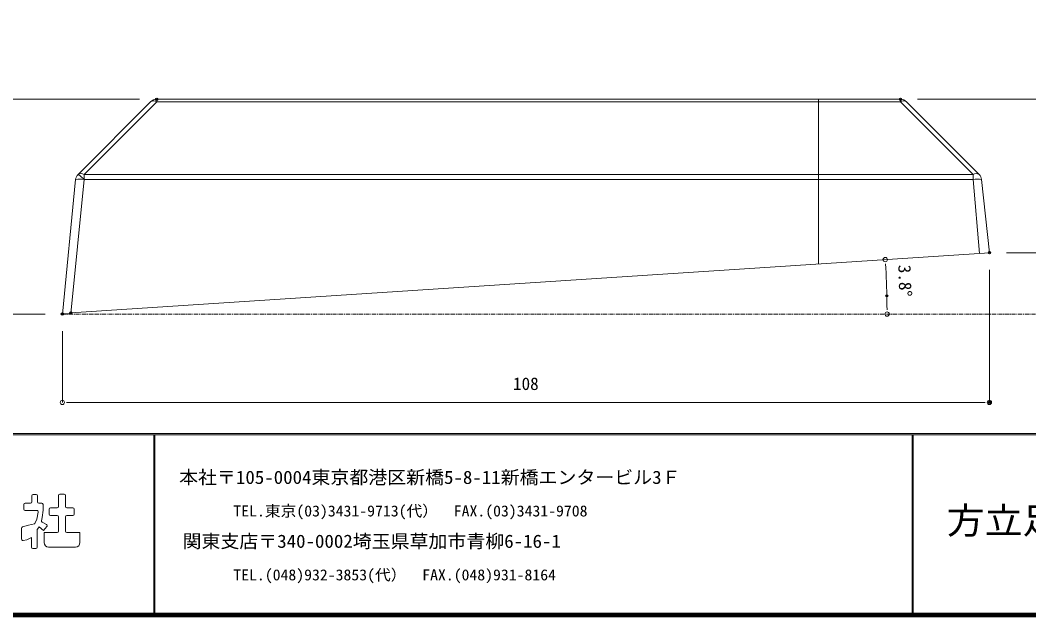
# Model space of a CAD drawing. Units: millimetres, scale not verified. Extents: x -140 to 140, y -96 to 96.
# Drawn here: x -73.4 to 44.1, y -95.7 to -26.1 of the extents above; entities that cross this region are included whole.
import ezdxf
from ezdxf.enums import TextEntityAlignment as Align

# ---------------------------------------------------------------- set-up
doc = ezdxf.new("R2010")
doc.units = ezdxf.units.MM
doc.header["$LTSCALE"] = 0.5
doc.header["$PDMODE"] = 32
doc.header["$PDSIZE"] = 0.25
doc.linetypes.add('USER1', pattern=[1.21666, 0.935822, -0.093613, 0.093613, -0.093613])
for name, color, linetype, lineweight in [('0-0_0', 7, 'Continuous', 18), ('0-2_一般', 3, 'Continuous', 18), ('0-3_CENTER', 2, 'USER1', 18), ('0-5_GREEN', 3, 'Continuous', 18)]:
    doc.layers.add(name, color=color, linetype=linetype, lineweight=lineweight)
doc.layers.add('0-1_Defpoints', color=7, linetype='Continuous')
doc.styles.add('ＭＳ ゴシック', font='')
doc.styles.get('ＭＳ ゴシック').set_extended_font_data('MS Gothic')

# ---------------------------------------------------------------- blocks, each defined once
blk = doc.blocks.new('_DOT')
at = {"layer": '0-0_0', "lineweight": 9}
blk.add_line((-0.5, 0), (-1, 0), dxfattribs=at)
blk.add_circle((0, 0), 0.25, dxfattribs=at)
blk.add_circle((0, 0), 0.25, dxfattribs=at)
blk = doc.blocks.new('D7')
at = {"layer": '0-1_Defpoints'}
for p in [(15.3742, -62.7726), (-92.6258, -69.9198), (15.3742, -80.2097)]:
    blk.add_point(p, dxfattribs=at)
at = {"layer": '0-2_一般'}
for p, q in [((15.3742, -64.7726), (15.3742, -80.2097)), ((-92.6258, -71.9198), (-92.6258, -80.2097)), ((-91.6258, -80.2097), (14.3742, -80.2097))]:
    blk.add_line(p, q, dxfattribs=at)
at = {"layer": '0-2_一般', "rotation": 180}
blk.add_blockref('_DOT', (-92.6258, -80.2097), dxfattribs=at)
at = {"layer": '0-2_一般'}
blk.add_blockref('_DOT', (15.3742, -80.2097), dxfattribs=at)
at = {"layer": '0-2_一般', "color": 7, "style": 'ＭＳ ゴシック'}
blk.add_text('108', height=1.466, dxfattribs=at).set_placement((-40.1258, -79.2097), align=Align.BOTTOM_LEFT)
blk = doc.blocks.new('D10')
at = {"layer": '0-1_Defpoints'}
for p in [(-113.3561, -44.8998), (-81.635, -44.8998), (-92.6258, -69.9198)]:
    blk.add_point(p, dxfattribs=at)
at = {"layer": '0-2_一般'}
for p, q in [((-83.635, -44.8998), (-113.3561, -44.8998)), ((-113.3561, -68.9198), (-113.3561, -45.8998)), ((-94.6258, -69.9198), (-113.3561, -69.9198))]:
    blk.add_line(p, q, dxfattribs=at)
for p, rotation in [((-113.3561, -44.8998), 90), ((-113.3561, -69.9198), 270)]:
    blk.add_blockref('_DOT', p, dxfattribs=dict(at, rotation=rotation))
at = {"layer": '0-2_一般', "color": 7, "style": 'ＭＳ ゴシック'}
blk.add_text('25', height=1.466, rotation=90, dxfattribs=at).set_placement((-114.3561, -58.4098), align=Align.BOTTOM_LEFT)
blk = doc.blocks.new('D11')
at = {"layer": '0-1_Defpoints'}
for p in [(5.0061, -44.8998), (39.235, -44.8998), (15.3742, -62.7726)]:
    blk.add_point(p, dxfattribs=at)
at = {"layer": '0-2_一般'}
for p, q in [((7.0061, -44.8998), (39.235, -44.8998)), ((39.235, -61.7726), (39.235, -45.8998)), ((17.3742, -62.7726), (39.235, -62.7726))]:
    blk.add_line(p, q, dxfattribs=at)
for p, rotation in [((39.235, -44.8998), 90), ((39.235, -62.7726), 270)]:
    blk.add_blockref('_DOT', p, dxfattribs=dict(at, rotation=rotation))
at = {"layer": '0-2_一般', "color": 7, "style": 'ＭＳ ゴシック'}
blk.add_text('18', height=1.466, rotation=90, dxfattribs=at).set_placement((38.235, -54.8362), align=Align.BOTTOM_LEFT)
blk = doc.blocks.new('D14')
at = {"layer": '0-1_Defpoints'}
for p in [(15.3742, -62.7726), (3.4222, -67.8013), (-92.6258, -69.9198), (-91.6309, -69.7871), (34.2784, -69.9198)]:
    blk.add_point(p, dxfattribs=at)
at = {"layer": '0-2_一般'}
blk.add_arc((-93.6559, -69.9198), 97.1012, 0.59006, 3.16049, dxfattribs=at)
for p, rotation in [((3.2373, -63.5682), 93.45552), ((3.4453, -69.9198), 270.29503)]:
    blk.add_blockref('_DOT', p, dxfattribs=dict(at, rotation=rotation))
at = {"layer": '0-2_一般', "color": 7, "style": 'ＭＳ ゴシック'}
blk.add_text('3.8°', height=1.466, rotation=271.875, dxfattribs=at).set_placement((4.3109, -64.2109), align=Align.BOTTOM_LEFT)

msp = doc.modelspace()

# ---------------------------------------------------------------- linework, layer by layer
at = {"layer": '0-0_0'}
for p, q in [((-66.6406, -44.1143), (-58.1839, -35.6576)), ((-57.4768, -35.6576), (-65.9335, -44.1143)), ((19.6324, -35.6576), (-57.4768, -35.6576)), ((19.6324, -35.3647), (29.1643, -35.3647)), ((19.6324, -35.6576), (19.6324, -35.3647)), ((29.1643, -35.6576), (19.6324, -35.6576)), ((19.6324, -35.6576), (19.6324, -44.1143)), ((29.1643, -35.3647), (29.1643, -35.6576)), ((37.621, -44.1143), (29.1643, -35.6576)), ((29.8714, -35.6576), (38.3281, -44.1143)), ((-65.9335, -44.1143), (-65.9335, -44.7168)), ((-65.9335, -44.1143), (19.6324, -44.1143)), ((19.6324, -44.7168), (19.6324, -44.1143)), ((-65.9335, -44.7168), (-67.4661, -60.3181)), ((19.6324, -44.7168), (-65.9335, -44.7168)), ((37.621, -44.7168), (19.6324, -44.7168)), ((19.6324, -44.7168), (19.6324, -54.5419)), ((38.3879, -53.3124), (37.621, -44.7168)), ((38.6155, -44.7168), (39.5324, -53.2374)), ((39.5324, -53.2374), (-67.4727, -60.2519))]:
    msp.add_line(p, q, dxfattribs=at)
for points in [[(-57.4768, -35.6576), (-57.4768, -35.3647), (19.6324, -35.3647)], [(19.6324, -44.1143), (37.621, -44.1143), (37.621, -44.7168)], [(-67.4661, -60.3181), (-67.6621, -60.3312), (-67.8502, -60.3436), (-68.0233, -60.3551), (-68.1749, -60.3652), (-68.2993, -60.3735), (-68.3916, -60.3796), (-68.4484, -60.3834), (-68.4676, -60.3847), (-66.9281, -44.7168)]]:
    msp.add_lwpolyline(points, dxfattribs=at)
for centre, radius, start, end in [((-57.8304, -36.1652), 0.6186, 55.14316, 124.85684), ((-57.4768, -36.3647), 1, 90, 135), ((29.1643, -36.3647), 1, 45, 90), ((29.5179, -36.1652), 0.6186, 55.14316, 124.85684), ((-65.9335, -44.8214), 1, 135, 174), ((-66.2871, -44.6219), 0.6186, 55.14304, 124.85696), ((-68.2785, -46.7524), 3.1052, 40.95984, 58.16672), ((37.9746, -44.6219), 0.6186, 55.14304, 124.85696), ((37.621, -44.8214), 1, 6, 45), ((-66.4308, -47.1259), 2.4598, 78.33709, 101.66291), ((38.1183, -47.1259), 2.4598, 78.33709, 101.66291)]:
    msp.add_arc(centre, radius, start, end, dxfattribs=at)
at = {"layer": '0-3_CENTER'}
msp.add_line((-68.4676, -60.3847), (58.4366, -60.3847), dxfattribs=at)
at = {"layer": '0-5_GREEN'}
for p, q in [((-140.2778, -74.3129), (139.9322, -74.3129)), ((-140.2778, -74.4529), (139.9322, -74.4529)), ((-57.8178, -74.4529), (-57.8178, -95.4529)), ((-57.6778, -74.4529), (-57.6778, -95.4529)), ((30.5222, -74.4529), (30.5222, -95.4529)), ((30.6622, -74.4529), (30.6622, -95.4529)), ((-72.0294, -81.5691), (-72.0294, -82.2708)), ((-71.5093, -81.4137), (-71.874, -81.4137)), ((-71.3539, -82.2708), (-71.3539, -81.5691)), ((-68.9053, -81.5269), (-68.9053, -82.8192)), ((-68.2586, -81.3715), (-68.7499, -81.3715)), ((-68.1032, -82.8192), (-68.1032, -81.5269)), ((-72.9582, -82.5816), (-72.9582, -83.1145)), ((-72.1848, -82.4262), (-72.8028, -82.4262)), ((-72.8028, -83.2699), (-71.4469, -83.2699)), ((-70.8761, -82.4262), (-71.1985, -82.4262)), ((-70.8051, -84.0714), (-70.7207, -83.2277)), ((-70.003, -83.13), (-70.003, -83.7051)), ((-69.0607, -82.9746), (-69.8476, -82.9746)), ((-67.2454, -82.9746), (-67.9478, -82.9746)), ((-67.09, -83.7051), (-67.09, -83.13)), ((-70.8051, -84.0714), (-70.9021, -84.4592)), ((-69.8476, -83.8605), (-69.0607, -83.8605)), ((-68.9053, -84.0159), (-68.9053, -85.6878)), ((-68.1032, -85.6878), (-68.1032, -84.0159)), ((-67.9478, -83.8605), (-67.2454, -83.8605)), ((-73.2115, -85.3303), (-73.2115, -86.6213)), ((-71.3961, -87.544), (-71.3961, -85.5323)), ((-71.3674, -85.4423), (-71.1774, -85.1747)), ((-70.8237, -84.6345), (-70.3094, -84.905)), ((-71.9162, -87.6994), (-71.5515, -87.6994)), ((-70.076, -87.5307), (-66.9325, -87.5307))]:
    msp.add_line(p, q, dxfattribs=at)
for points in [[(-140.4878, 95.6679), (-140.4878, -95.6629), (140.4922, -95.6629)], [(-140.3828, 95.5279), (-140.3828, -95.5579), (140.3522, -95.5579)], [(-140.2778, 95.3879), (-140.2778, -95.4529), (140.2122, -95.4529)], [(-140.1728, 95.2479), (-140.1728, -95.3479), (140.0722, -95.3479)], [(-140.0678, 95.1079), (-140.0678, -95.2429), (139.9322, -95.2429)], [(-70.7249, -83.2699), (-70.7207, -83.2699), (-70.7207, -82.5816)], [(-71.6204, -84.7189), (-71.4384, -84.2824), (-71.2938, -83.4519)], [(-73.0956, -85.18), (-72.4094, -84.9995), (-71.7222, -84.8088)], [(-70.2679, -85.1483), (-70.6784, -85.5901), (-71.1774, -85.1747)], [(-73.0235, -86.7733), (-72.6204, -86.687), (-72.0716, -86.4339), (-72.0716, -87.544)], [(-69.0607, -85.8432), (-70.594, -85.8432), (-70.594, -87.0127)], [(-66.4145, -87.0127), (-66.4145, -85.8432), (-67.9478, -85.8432)]]:
    msp.add_lwpolyline(points, dxfattribs=at)
for centre, radius, start, end in [((-71.874, -81.5691), 0.1554, 90, 180), ((-71.5093, -81.5691), 0.1554, 0, 90), ((-68.7499, -81.5269), 0.1554, 90, 180), ((-68.2586, -81.5269), 0.1554, 0, 90), ((-72.8028, -82.5816), 0.1554, 90, 180), ((-72.8028, -83.1145), 0.1554, 180, 270), ((-72.1848, -82.2708), 0.1554, 270, 0), ((-71.4469, -83.4253), 0.1554, 350.12702, 90), ((-71.1985, -82.2708), 0.1554, 180, 270), ((-70.8761, -82.5816), 0.1554, 0, 90), ((-69.8476, -83.13), 0.1554, 90, 180), ((-69.0607, -82.8192), 0.1554, 270, 0), ((-67.9478, -82.8192), 0.1554, 180, 270), ((-67.2454, -83.13), 0.1554, 0, 90), ((-70.7514, -84.497), 0.1554, 165.95378, 242.25895), ((-69.8476, -83.7051), 0.1554, 180, 270), ((-69.0607, -84.0159), 0.1554, 0, 90), ((-67.9478, -84.0159), 0.1554, 90, 180), ((-67.2454, -83.7051), 0.1554, 270, 0), ((-73.0561, -85.3303), 0.1554, 104.73314, 180), ((-71.7638, -84.6591), 0.1554, 285.51317, 337.36507), ((-71.2407, -85.5323), 0.1554, 144.61752, 180), ((-70.3817, -85.0425), 0.1554, 317.09995, 62.25895), ((-69.0607, -85.6878), 0.1554, 270, 0), ((-67.9478, -85.6878), 0.1554, 180, 270), ((-73.0561, -86.6213), 0.1554, 180, 282.08606), ((-71.9162, -87.544), 0.1554, 180, 270), ((-71.5515, -87.544), 0.1554, 270, 0), ((-70.076, -87.0127), 0.518, 180, 270), ((-66.9325, -87.0127), 0.518, 270, 0)]:
    msp.add_arc(centre, radius, start, end, dxfattribs=at)

# ---------------------------------------------------------------- block references
at = {"layer": '0-2_一般'}
for name in ['D10', 'D11', 'D7', 'D14']:
    msp.add_blockref(name, (24.1582, 9.5352), dxfattribs=at)

# ---------------------------------------------------------------- texts
at = {"layer": '0-5_GREEN', "color": 7, "style": 'ＭＳ ゴシック', "width": 1.05}
for s, height, p in [('本社〒105-0004東京都港区新橋5-8-11新橋エンタービル3Ｆ', 1.54, (-54.8612, -80.6399)), ('TEL.東京(03)3431-9713(代）  FAX.(03)3431-9708', 1.283, (-48.5473, -84.3525)), ('方立足元カバー', 3.079, (34.556, -86.9117)), ('関東支店〒340-0002埼玉県草加市青柳6-16-1', 1.54, (-54.4647, -88.0849)), ('TEL.(048)932-3853(代）  FAX.(048)931-8164', 1.283, (-48.5473, -91.7975))]:
    msp.add_text(s, height=height, dxfattribs=at).set_placement(p, align=Align.BOTTOM_LEFT)

doc.saveas('drawing.dxf')
